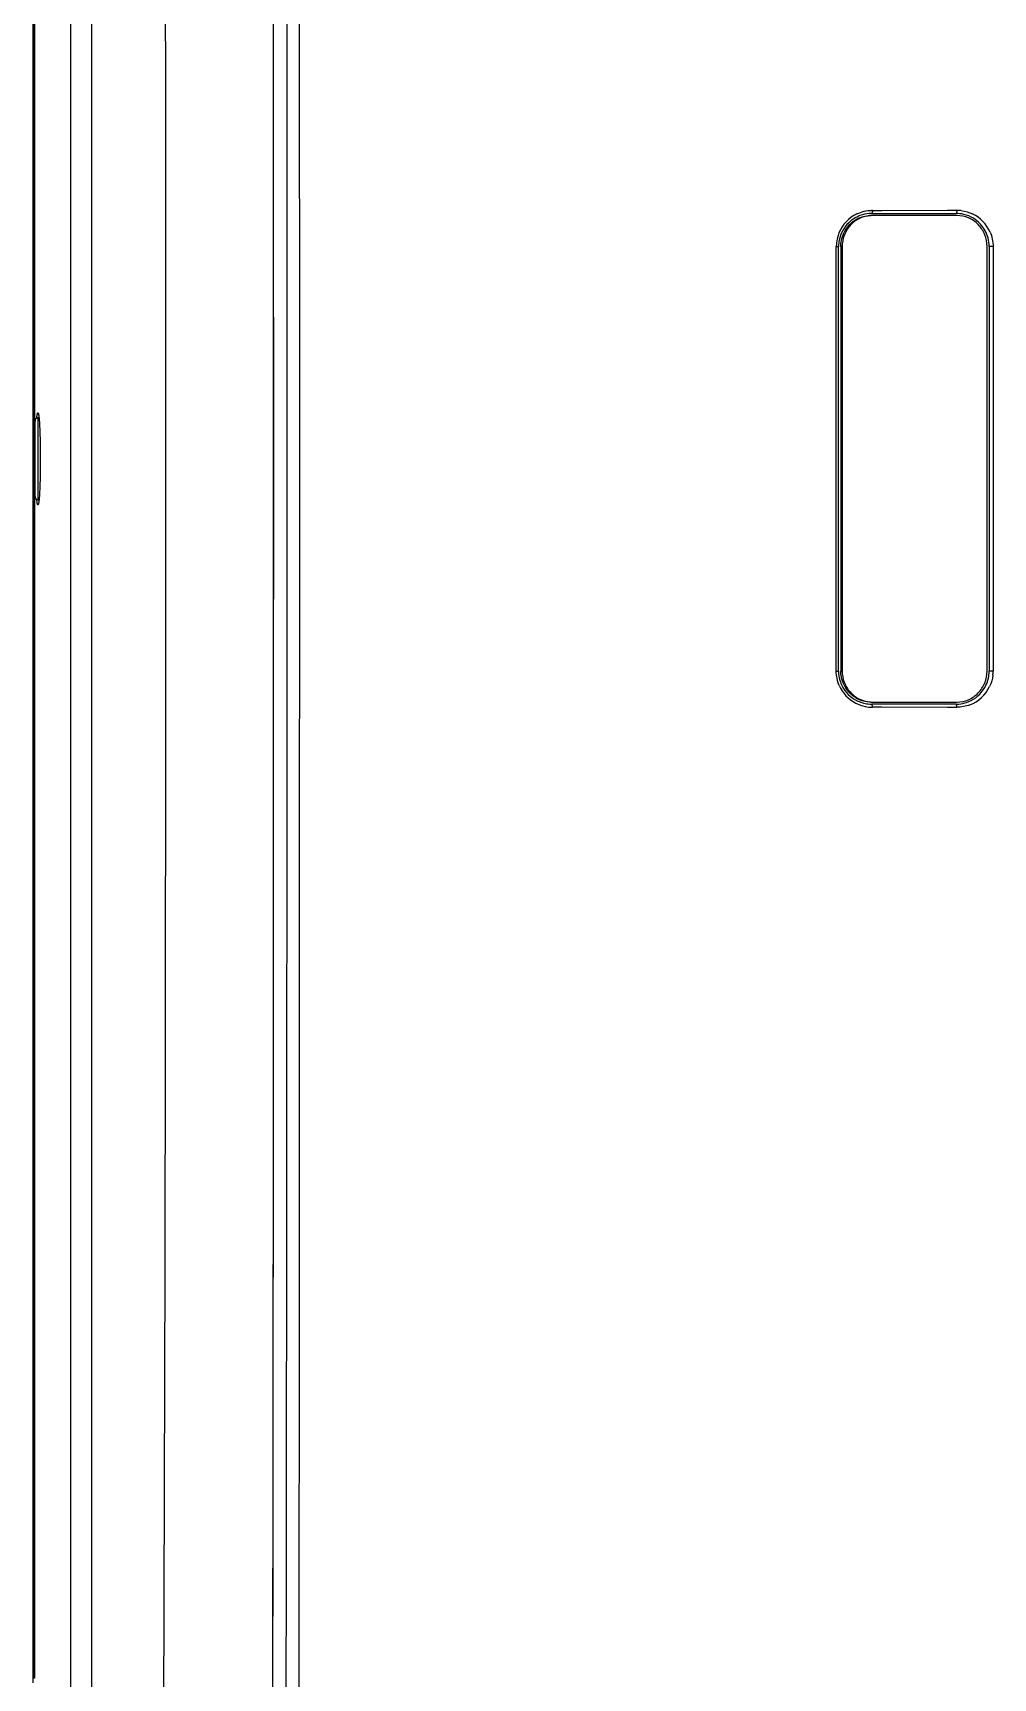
# Model space of a CAD drawing. Header units: millimetres. Extents: x 50 to 1284, y 47 to 781.
# Drawn here: x 50.7 to 143.5, y 463.6 to 622.5 of the extents above; entities that cross this region are included whole.
import ezdxf

# ---------------------------------------------------------------- set-up
doc = ezdxf.new("R2010")
doc.units = ezdxf.units.MM
doc.header["$LTSCALE"] = 20
doc.layers.add('00_COMPONENTS', color=7, linetype='Continuous')

msp = doc.modelspace()

# ---------------------------------------------------------------- linework, layer by layer
at = {"layer": '00_COMPONENTS', "color": 9, "linetype": 'Continuous'}
for p, q in [((54.402, 407.866), (54.402, 754.833)), ((56.44, 408.326), (56.44, 754.373)), ((50.873, 463.564), (50.873, 699.136)), ((131.849, 605.341), (132.759, 605.344)), ((132.759, 605.344), (139.097, 605.359)), ((139.097, 605.359), (139.92, 605.361)), ((139.92, 605.361), (139.998, 605.362)), ((128.919, 601.85), (128.788, 601.85)), ((51.245, 577.4), (51.245, 585.3)), ((128.919, 560.85), (128.788, 560.85)), ((132.755, 557.356), (131.849, 557.358)), ((139.093, 557.34), (132.755, 557.356)), ((139.92, 557.338), (139.093, 557.34)), ((139.998, 557.338), (139.92, 557.338)), ((50.873, 463.536), (50.873, 463.564))]:
    msp.add_line(p, q, dxfattribs=at)
at = {"layer": '00_COMPONENTS', "color": 7, "linetype": 'Continuous'}
for p, q in [((50.741, 699.6), (50.741, 463.1)), ((50.91, 699.136), (50.91, 463.564)), ((131.77, 605.05), (131.849, 605.05)), ((140.017, 604.85), (131.815, 604.85)), ((131.849, 605.05), (132.679, 605.05)), ((132.679, 605.05), (139.018, 605.05)), ((139.018, 605.05), (139.92, 605.05)), ((128.57, 560.85), (128.57, 601.85)), ((128.788, 601.85), (128.788, 560.85)), ((128.919, 601.85), (128.919, 560.85)), ((142.912, 560.85), (142.912, 601.85)), ((143.12, 601.85), (143.12, 560.85)), ((50.945, 577.7), (50.945, 585)), ((51.225, 585.8), (51.241, 585.787)), ((51.332, 585.3), (51.245, 585.3)), ((51.332, 585.3), (51.245, 585.3)), ((51.24, 576.908), (51.225, 576.9)), ((51.332, 577.4), (51.245, 577.4)), ((51.332, 577.4), (51.245, 577.4)), ((131.815, 557.85), (139.886, 557.85)), ((139.886, 557.85), (140.017, 557.85)), ((131.849, 557.65), (131.77, 557.65)), ((132.676, 557.65), (131.849, 557.65)), ((139.015, 557.65), (132.676, 557.65)), ((139.92, 557.65), (139.015, 557.65))]:
    msp.add_line(p, q, dxfattribs=at)
msp.add_lwpolyline([(73.803, 756.062), (73.868, 718.152), (73.916, 679.213), (73.947, 640.238), (73.962, 601.228), (73.963, 562.184), (73.948, 523.104), (73.917, 483.989), (73.869, 444.839), (73.803, 406.737)], dxfattribs=at)
at = {"layer": '00_COMPONENTS', "color": 9, "linetype": 'Continuous'}
for centre, radius, start, end in [((-83556.706, 581.309), 83632.007, 359.87045716, 0.12959931), ((-144837.172, 581.272), 144913.685, 359.92525473, 0.07481615), ((-94532.606, 581.311), 94606.606, 359.89427364, 0.10583364), ((-37717.856, 581.271), 37781.446, 359.7390937, 0.2611439), ((131.85, 601.851), 3.501, 115.47079, 157.89788), ((131.849, 601.868), 3.483, 90.00244, 91.41975), ((139.998, 601.869), 3.483, 83.03684, 89.9901), ((139.997, 601.851), 3.501, 23.59892, 64.31779), ((131.875, 601.846), 3.525, 157.96362, 174.35171), ((131.841, 601.85), 3.491, 174.36261, 179.97359), ((131.85, 560.848), 3.5, 203.43389, 242.43475), ((140.007, 560.85), 3.491, 353.50407, 359.965), ((139.996, 560.849), 3.502, 291.09717, 334.67092), ((131.854, 560.861), 3.514, 242.47838, 258.27243), ((131.851, 560.86), 3.512, 258.3032, 269.96346)]:
    msp.add_arc(centre, radius, start, end, dxfattribs=at)
at = {"layer": '00_COMPONENTS', "color": 7, "linetype": 'Continuous'}
for centre, radius, start, end in [((131.77, 601.85), 3.2, 115.45956, 152.31033), ((131.77, 601.85), 3.2, 106.39996, 115.45956), ((131.77, 601.85), 3.2, 90, 106.39996), ((131.816, 602.052), 2.798, 92.7042, 95.2613), ((131.815, 602.073), 2.776, 90.00233, 92.70468), ((139.92, 601.85), 3.2, 76.61783, 90), ((139.92, 601.85), 3.2, 58.51351, 76.61783), ((139.92, 601.85), 3.2, 28.05481, 58.51351), ((131.77, 601.85), 3.2, 168.96545, 180), ((131.77, 601.85), 3.2, 152.31033, 168.96545), ((139.92, 601.85), 3.2, 15.15925, 28.05481), ((139.92, 601.85), 3.2, 0, 15.15925), ((51.245, 585), 0.3, 174.44501, 180), ((51.245, 585), 0.3, 174.44388, 180), ((51.245, 585), 0.3, 95.55499, 174.44501), ((51.245, 585), 0.3, 95.55612, 174.44388), ((51.245, 585), 0.3, 90, 95.55499), ((51.245, 585), 0.3, 90, 95.55612), ((51.245, 577.7), 0.3, 180, 185.55499), ((51.245, 577.7), 0.3, 180, 185.55612), ((51.245, 577.7), 0.3, 185.55499, 264.44501), ((51.245, 577.7), 0.3, 185.55612, 264.44388), ((51.245, 577.7), 0.3, 264.44501, 270), ((51.245, 577.7), 0.3, 264.44388, 270), ((131.77, 560.85), 3.2, 180, 196.20131), ((131.77, 560.85), 3.2, 196.20131, 207.22987), ((139.92, 560.85), 3.2, 296.9144, 334.6489), ((139.92, 560.85), 3.2, 334.6489, 347.35264), ((139.92, 560.85), 3.2, 347.35264, 353.68238), ((139.92, 560.85), 3.2, 353.68238, 0), ((131.77, 560.85), 3.2, 207.22987, 242.43851), ((131.77, 560.85), 3.2, 242.43851, 252.83946), ((131.815, 560.638), 2.788, 264.73436, 269.99173), ((139.92, 560.85), 3.2, 285.46872, 296.9144), ((131.77, 560.85), 3.2, 252.83946, 264.07669), ((131.77, 560.85), 3.2, 264.07669, 270), ((139.92, 560.85), 3.2, 270, 271.15063), ((139.92, 560.85), 3.2, 271.15063, 285.46872)]:
    msp.add_arc(centre, radius, start, end, dxfattribs=at)
for points, knots in [([(128.788, 601.85), (128.788, 602.239), (128.937, 603.023), (129.578, 604.02), (130.54, 604.692), (131.306, 604.85), (131.683, 604.85)], [0, 0, 0, 0, 0.254114, 0.5058113, 0.7541052, 1, 1, 1, 1]), ([(131.559, 604.838), (131.204, 604.805), (130.496, 604.599), (129.625, 603.916), (129.052, 602.958), (128.919, 602.218), (128.919, 601.85)], [0, 0, 0, 0, 0.2459966, 0.4944766, 0.7461432, 1, 1, 1, 1]), ([(142.912, 601.85), (142.912, 602.239), (142.764, 603.023), (142.123, 604.02), (141.161, 604.692), (140.394, 604.85), (140.017, 604.85)], [0, 0, 0, 0, 0.254114, 0.5058113, 0.7541052, 1, 1, 1, 1]), ([(51.119, 585.318), (51.127, 585.387), (51.14, 585.506), (51.166, 585.662), (51.187, 585.746), (51.211, 585.799), (51.225, 585.8)], [0, 0, 0, 0, 0.4200836, 0.7258567, 0.9165592, 1, 1, 1, 1]), ([(51.241, 585.79), (51.274, 585.746), (51.295, 585.565), (51.322, 585.402), (51.334, 585.287)], [0, 0, 0, 0, 0.3234584, 1, 1, 1, 1]), ([(51.334, 585.287), (51.388, 584.738), (51.439, 583.414), (51.47, 581.32), (51.438, 579.235), (51.386, 577.922), (51.331, 577.382)], [0, 0, 0, 0, 0.2090028, 0.5022029, 0.7941404, 1, 1, 1, 1]), ([(51.225, 576.9), (51.21, 576.9), (51.185, 576.959), (51.164, 577.049), (51.136, 577.22), (51.122, 577.349), (51.115, 577.425)], [0, 0, 0, 0, 0.0810846, 0.2723899, 0.5795711, 1, 1, 1, 1]), ([(51.331, 577.382), (51.319, 577.273), (51.293, 577.12), (51.272, 576.949), (51.24, 576.909)], [0, 0, 0, 0, 0.6783725, 1, 1, 1, 1]), ([(131.683, 557.85), (131.306, 557.85), (130.54, 558.008), (129.578, 558.68), (128.937, 559.676), (128.788, 560.46), (128.788, 560.85)], [0, 0, 0, 0, 0.2458948, 0.4941887, 0.745886, 1, 1, 1, 1]), ([(128.919, 560.85), (128.919, 560.482), (129.052, 559.742), (129.625, 558.783), (130.496, 558.1), (131.204, 557.894), (131.559, 557.862)], [0, 0, 0, 0, 0.2538568, 0.5055234, 0.7540034, 1, 1, 1, 1]), ([(140.017, 557.85), (140.394, 557.85), (141.161, 558.008), (142.123, 558.68), (142.764, 559.676), (142.912, 560.46), (142.912, 560.85)], [0, 0, 0, 0, 0.2458948, 0.4941887, 0.745886, 1, 1, 1, 1])]:
    msp.add_open_spline(points, degree=3, knots=knots, dxfattribs=at)
at = {"layer": '00_COMPONENTS', "color": 9, "linetype": 'Continuous'}
for points in [[(130.345, 605.012), (130.784, 605.221), (131.277, 605.339), (131.763, 605.351)], [(140.42, 605.326), (140.797, 605.28), (141.172, 605.171), (141.514, 605.006)], [(143.205, 603.253), (143.396, 602.816), (143.498, 602.329), (143.498, 601.852)], [(128.349, 560.848), (128.349, 574.516), (128.349, 588.184), (128.349, 601.851)], [(143.498, 601.852), (143.497, 588.184), (143.497, 574.516), (143.498, 560.848)], [(128.638, 559.456), (128.45, 559.891), (128.349, 560.374), (128.349, 560.848)], [(143.475, 560.455), (143.432, 560.075), (143.325, 559.697), (143.161, 559.351)], [(141.257, 557.582), (140.859, 557.428), (140.425, 557.348), (139.998, 557.348)]]:
    msp.add_open_spline(points, degree=3, dxfattribs=at)
for points, knots in [([(131.849, 605.352), (131.849, 605.28), (131.842, 605.194), (131.805, 605.05), (131.77, 605.05)], [0, 0, 0, 0, 0.6717032, 1, 1, 1, 1]), ([(139.998, 605.352), (139.998, 605.28), (139.991, 605.195), (139.955, 605.05), (139.92, 605.05)], [0, 0, 0, 0, 0.6723891, 1, 1, 1, 1]), ([(128.349, 601.851), (128.379, 601.851), (128.43, 601.849), (128.504, 601.855), (128.537, 601.844), (128.57, 601.855), (128.57, 601.85)], [0, 0, 0, 0, 0.4003449, 0.7215271, 0.9283316, 1, 1, 1, 1]), ([(143.498, 601.852), (143.452, 601.852), (143.366, 601.851), (143.262, 601.852), (143.193, 601.85), (143.153, 601.853), (143.136, 601.847), (143.12, 601.852), (143.12, 601.85)], [0, 0, 0, 0, 0.3598979, 0.6891738, 0.819635, 0.9177621, 0.978909, 1, 1, 1, 1]), ([(128.349, 560.848), (128.379, 560.848), (128.43, 560.85), (128.504, 560.845), (128.537, 560.856), (128.57, 560.844), (128.57, 560.85)], [0, 0, 0, 0, 0.4003778, 0.7215641, 0.9283535, 1, 1, 1, 1]), ([(143.498, 560.848), (143.452, 560.848), (143.366, 560.848), (143.261, 560.847), (143.193, 560.849), (143.153, 560.847), (143.136, 560.852), (143.12, 560.847), (143.12, 560.85)], [0, 0, 0, 0, 0.3598905, 0.6891679, 0.8196324, 0.9177625, 0.9789108, 1, 1, 1, 1]), ([(131.849, 557.348), (131.849, 557.419), (131.842, 557.505), (131.805, 557.65), (131.77, 557.65)], [0, 0, 0, 0, 0.6717242, 1, 1, 1, 1]), ([(139.998, 557.348), (139.998, 557.419), (139.991, 557.505), (139.955, 557.65), (139.92, 557.65)], [0, 0, 0, 0, 0.6723919, 1, 1, 1, 1])]:
    msp.add_open_spline(points, degree=3, knots=knots, dxfattribs=at)

doc.saveas('drawing.dxf')
